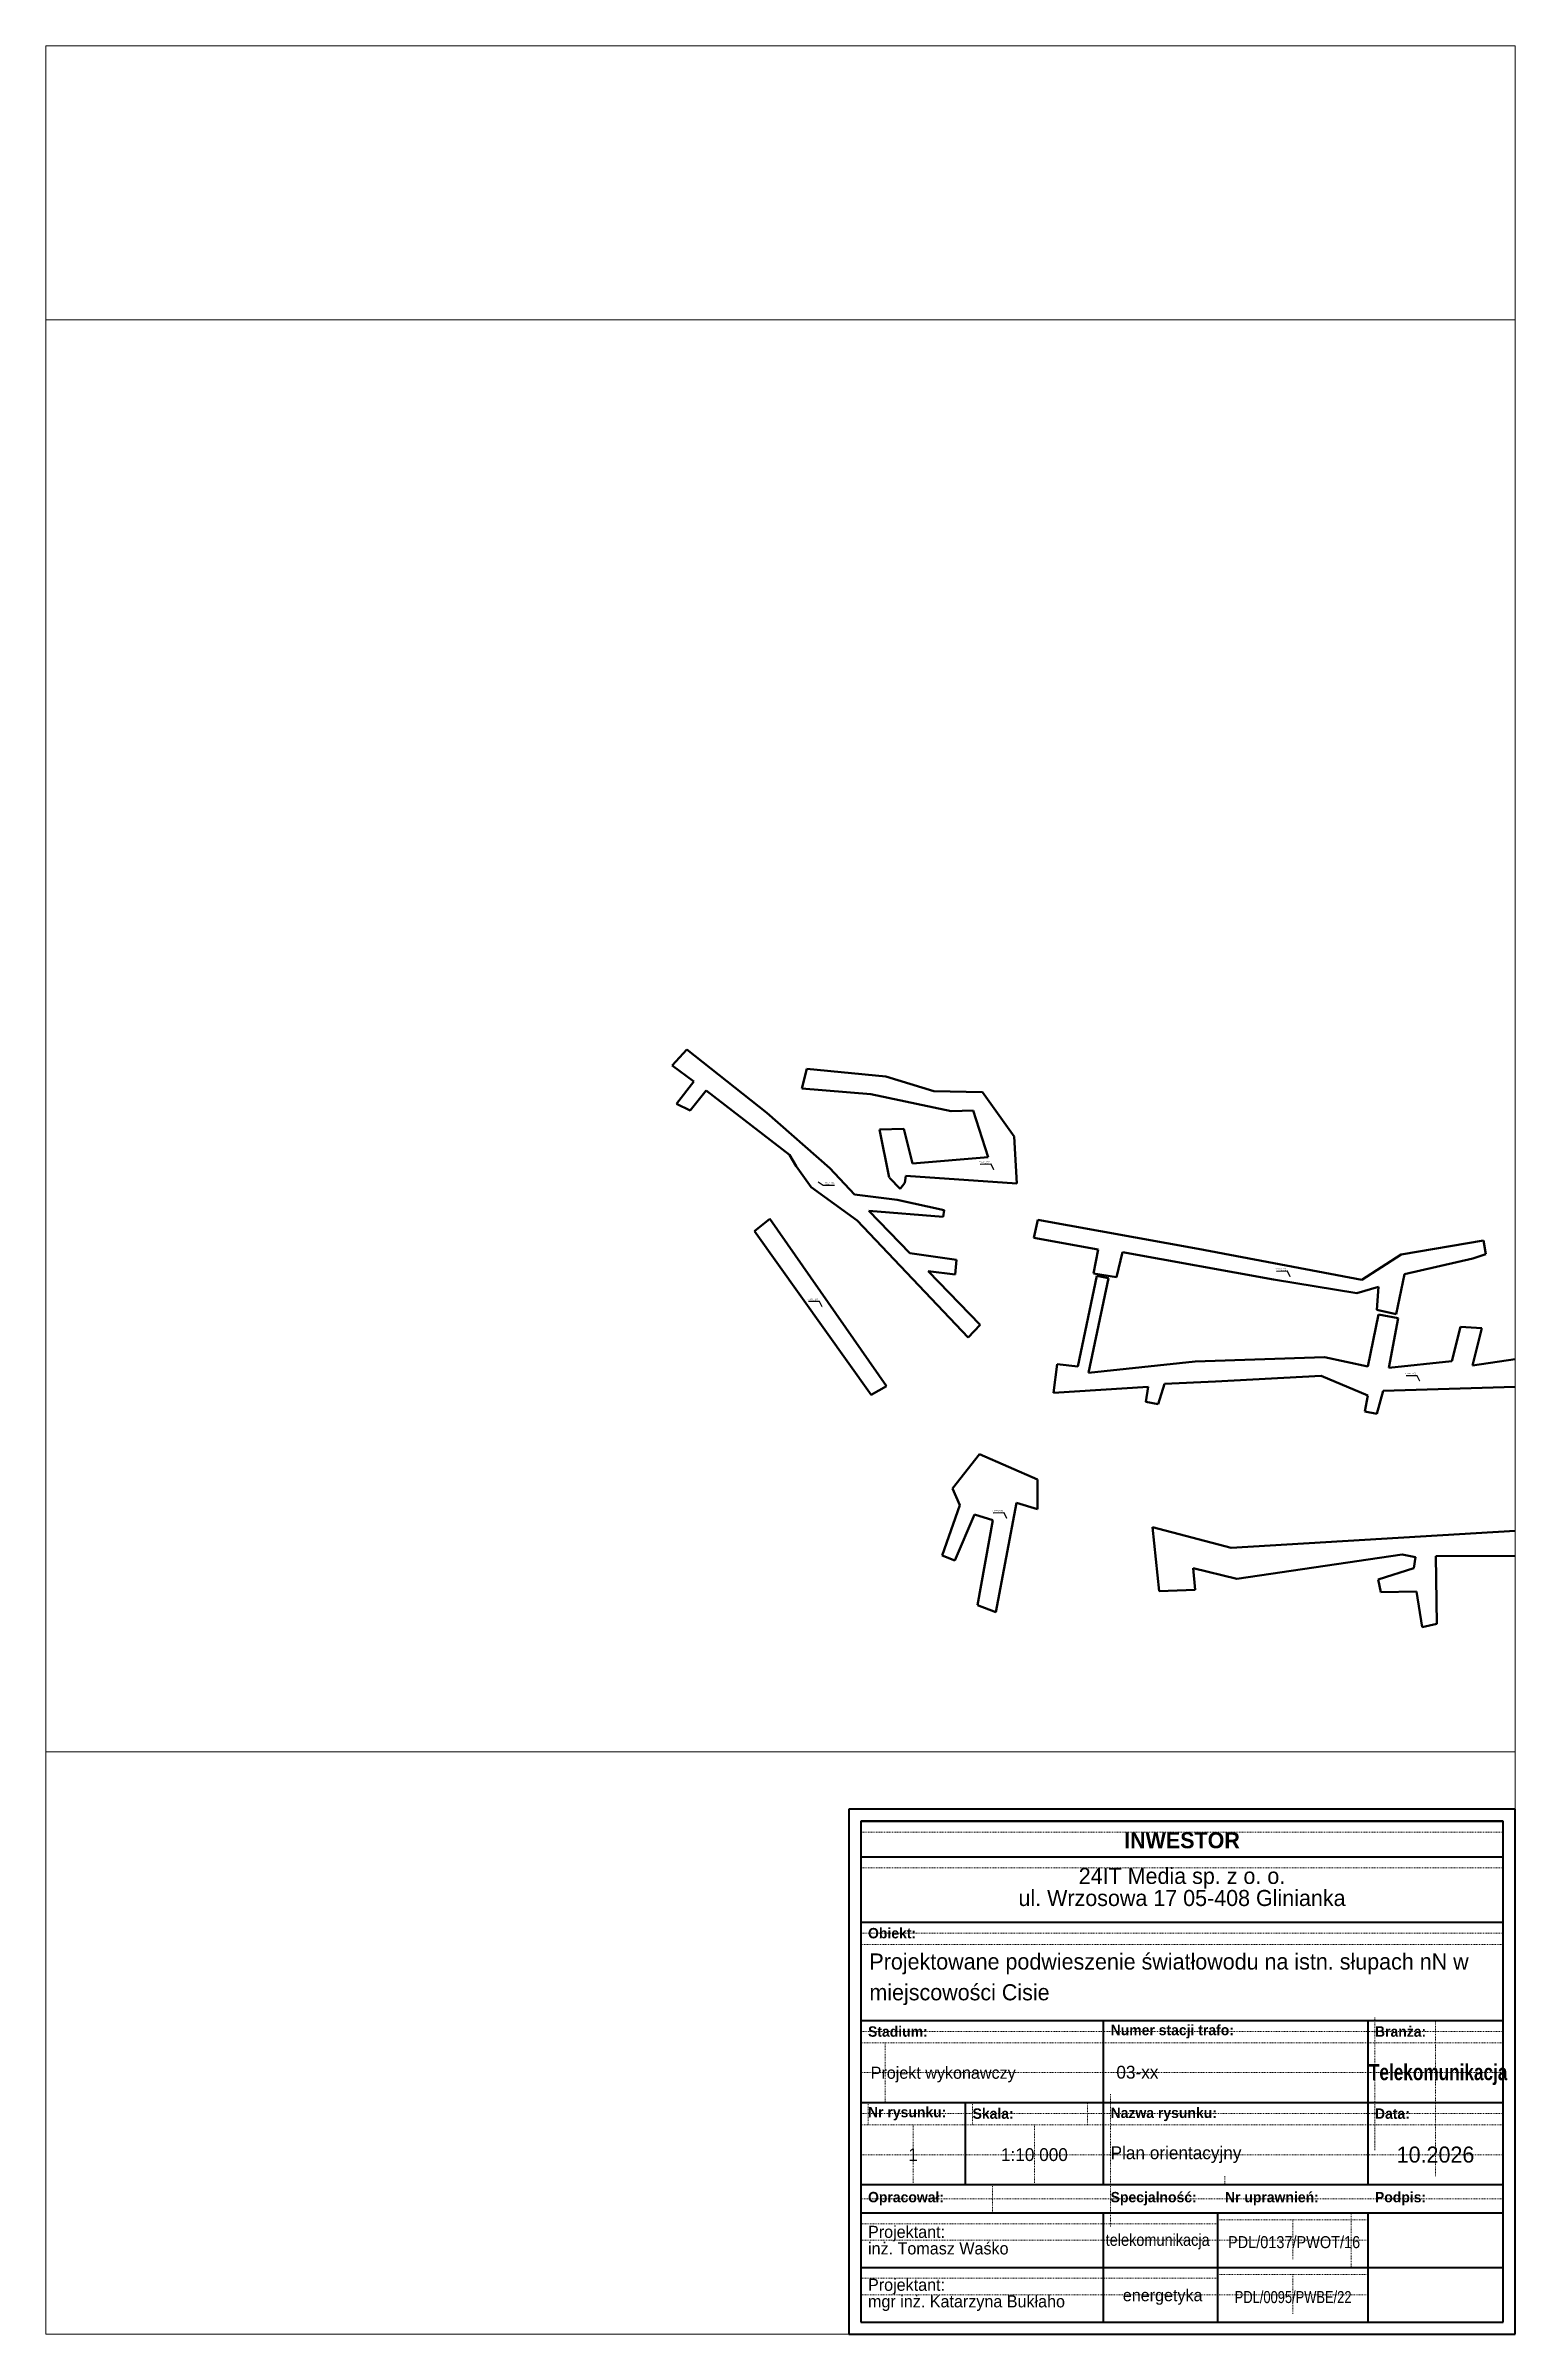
# Paper-space layout '1' of a CAD drawing. Header units: metres, sheet in millimetres. Extents: x 1 to 184, y 1 to 286.
# The model-space entities are those that its viewports show. They can reach past a viewport. Long polylines and large blocks are cut down to what shows.
import ezdxf
from ezdxf import colors
from ezdxf.entities.mleader import LeaderData, LeaderLine
from ezdxf.math import Vec2, Vec3

# ---------------------------------------------------------------- set-up
doc = ezdxf.new("R2010")
doc.units = ezdxf.units.M
doc.header["$MEASUREMENT"] = 0
doc.linetypes.add('DASHED', pattern=[19.05, 12.7, -6.35])
doc.linetypes.add('DGN Style 2', pattern=[0.005224, 0.003135, -0.00209])
doc.layers.get('0').update_dxf_attribs({"lineweight": 18})
doc.layers.add('!trafo', color=6, linetype='DASHED', lineweight=50)
doc.layers.add('@Tabelka', color=7, linetype='Continuous', lineweight=13)
doc.layers.add('@KonstrTabelki', color=253, linetype='DGN Style 2', lineweight=0, plot=False)
doc.layers.add('_mm trafo', color=3, linetype='Continuous', plot=False)
doc.styles.add('BardzoMale-PrawaGora', font='arial.ttf', dxfattribs={"height": 0.0025})
doc.styles.get("Standard").update_dxf_attribs({"font": ''})
doc.styles.get('Standard').set_extended_font_data('Lato Light')
picture_1 = doc.add_image_def('image1.png', size_in_pixel=(5547, 3763))

# ---------------------------------------------------------------- blocks, each defined once
blk = doc.blocks.new('tabelka')
at = {"layer": '@KonstrTabelki', "lineweight": 0}
for p, q in [((-1.5, 62.52), (-81.5, 62.52)), ((-1.5, 58.08), (-81.5, 58.08)), ((-1.5, 49.94), (-81.5, 49.94)), ((-81.5, 48.55), (-1.5, 48.55)), ((-1.5, 37.69), (-81.5, 37.69)), ((-17.47, 39.44), (-17.47, 22.94)), ((-9.93, 19.68), (-9.93, 39.08)), ((-81.5, 36.3), (-1.5, 36.3)), ((-78.46, 36.3), (-78.46, 28.86)), ((-81.5, 32.58), (-1.5, 32.58)), ((-80.6, 28.86), (-80.6, 26.08)), ((-67.58, 28.86), (-67.58, 26.08)), ((-53.27, 26.08), (-53.27, 28.86)), ((-50.39, 29.9), (-50.39, 18.64)), ((-17.47, 28.86), (-17.47, 22.94)), ((-9.93, 19.68), (-9.93, 28.86)), ((-1.5, 27.47), (-81.5, 27.47)), ((-81.5, 26.08), (-1.5, 26.08)), ((-74.99, 18.64), (-74.99, 26.08)), ((-59.88, 18.64), (-59.88, 26.08)), ((-1.5, 27.47), (-18.36, 27.47)), ((-1.5, 22.36), (-81.5, 22.36)), ((-1.5, 22.36), (-18.36, 22.36)), ((-65.11, 18.64), (-65.11, 15.11)), ((-50.39, 18.64), (-50.39, 13.41)), ((-36.15, 19.68), (-36.15, 18.64)), ((-81.5, 16.88), (-1.5, 16.88)), ((-20.43, 15.11), (-20.43, 8.31)), ((-37.05, 13.77), (-81.5, 13.77)), ((-37.05, 11.71), (-81.5, 11.71)), ((-37.05, 14.25), (-18.36, 14.25)), ((-18.36, 11.71), (-37.05, 11.71)), ((-27.71, 14.25), (-27.71, 9.31)), ((-37.05, 6.97), (-81.5, 6.97)), ((-37.05, 7.44), (-18.36, 7.44)), ((-27.71, 7.44), (-27.71, 2.5)), ((-37.05, 4.9), (-81.5, 4.9)), ((-18.36, 4.9), (-37.05, 4.9))]:
    blk.add_line(p, q, dxfattribs=at)
at = {"layer": '@KonstrTabelki'}
for points in [[(-51.29, 28.86), (-51.29, 39.08)], [(-51.29, 18.64), (-51.29, 28.86)]]:
    blk.add_lwpolyline(points, dxfattribs=at)
at = {"layer": '@Tabelka', "lineweight": 40}
for p, q in [((0, 65.41), (-83, 65.41)), ((-83, 65.41), (-83, 0)), ((-81.5, 63.91), (-1.5, 63.91)), ((-1.5, 63.91), (-81.5, 63.91)), ((-81.5, 63.91), (-81.5, 1.5)), ((-1.5, 1.5), (-1.5, 63.91)), ((0, 0), (0, 65.41)), ((-81.5, 59.47), (-1.5, 59.47)), ((-81.5, 51.33), (-1.5, 51.33)), ((-81.5, 39.08), (-1.5, 39.08)), ((-81.5, 39.08), (-18.36, 39.08)), ((-51.29, 28.86), (-51.29, 39.08)), ((-18.36, 39.08), (-18.36, 28.86)), ((-51.29, 28.86), (-51.29, 35.67)), ((-81.5, 28.86), (-18.36, 28.86)), ((-68.48, 18.64), (-68.48, 28.86)), ((-51.29, 18.64), (-51.29, 28.86)), ((-18.36, 28.86), (-1.5, 28.86)), ((-18.36, 28.86), (-18.36, 18.64)), ((-51.29, 18.64), (-51.29, 25.45)), ((-18.36, 25.45), (-18.36, 18.64)), ((-81.5, 18.64), (-1.5, 18.64)), ((-81.5, 18.64), (-1.5, 18.64)), ((-81.5, 15.11), (-1.5, 15.11)), ((-51.29, 1.5), (-51.29, 15.11)), ((-37.05, 1.5), (-37.05, 15.11)), ((-18.36, 15.11), (-18.36, 1.5)), ((-81.5, 8.31), (-1.5, 8.31)), ((-81.5, 8.31), (-1.5, 8.31)), ((-81.5, 1.5), (-1.5, 1.5)), ((-83, 0), (0, 0))]:
    blk.add_line(p, q, dxfattribs=at)
at = {"color": 18, "true_color": 0x000000, "insert": (-80.43, 47.42), "char_height": 2, "width": 76.9558, "attachment_point": 1, "line_spacing_factor": 0.825, "style": 'BardzoMale-PrawaGora'}
blk.add_mtext('\\pxsm1.15,ql;{\\fLato Light|b0|i0|c238|p34;\\C256;Projektowane podwieszenie światłowodu na istn. słupach nN w miejscowości Cisie}', dxfattribs=at)
at = {"color": 1, "insert": (-49.67, 32.62, 1), "char_height": 1.6, "width": 26.3577, "attachment_point": 4}
blk.add_mtext('{\\C18;\\c0;03-xx}', dxfattribs=at)
at = {"layer": '@Tabelka'}
for s, insert, char_height, attachment_point, line_spacing_factor in [('{\\fLato Light|b1|i0|c238|p34;INWESTOR}', (-41.5, 62.52), 2, 2, 0.825), ('24IT Media sp. z o. o.\\Pul. Wrzosowa 17 05-408 Glinianka', (-41.5, 58.08), 2, 2, 0.825), ('{\\fLato Light|b1|i0|c238|p34;Obiekt:}', (-80.6, 49.94), 1.3, 4, 0.946154), ('{\\fLato Light|b1|i0|c238|p34;Branża:}', (-17.47, 37.69), 1.3, 4, 0.946154), ('Projekt wykonawczy', (-80.27, 32.34), 1.5, 4, 0.825), ('{\\fLato Light|b1|i0|c238|p34;\\W0.8;Telekomunikacja}', (-9.6, 32.34), 2, 5, 0.76875), ('{\\fLato Light|b1|i0|c238|p34;Nr rysunku:}', (-80.6, 27.47), 1.3, 4, 0.946154), ('{\\fLato Light|b1|i0|c238|p34;Skala:}', (-67.58, 27.47), 1.3, 4, 0.946154), ('{\\fLato Light|b1|i0|c238|p34;Nazwa rysunku:}', (-50.39, 27.38), 1.3, 4, 0.946154), ('{\\fLato Light|b1|i0|c238|p34;Data:}', (-17.47, 27.47), 1.3, 4, 0.946154), ('10.2026', (-9.93, 22.36), 2, 5, 0.825), ('{\\fLato Light|b1|i0|c238|p34;Opracował:}', (-80.6, 16.88), 1.3, 4, 0.946154), ('{\\fLato Light|b1|i0|c238|p34;Specjalność:}', (-50.39, 16.88), 1.3, 4, 0.946154), ('{\\fLato Light|b1|i0|c238|p34;Nr uprawnień:}', (-36.15, 16.88), 1.3, 4, 0.946154), ('{\\fLato Light|b1|i0|c238|p34;Podpis:}', (-17.47, 16.88), 1.3, 4, 0.946154)]:
    blk.add_mtext(s, dxfattribs=dict(at, insert=insert, char_height=char_height, attachment_point=attachment_point, line_spacing_factor=line_spacing_factor))
for s, insert, char_height, width, attachment_point, line_spacing_factor in [('{\\fLato Light|b1|i0|c238|p34;Stadium:}', (-80.6, 37.69), 1.3, 8.6456, 4, 0.946154), ('{\\fLato Light|b1|i0|c238|p34;Numer stacji trafo:}', (-50.39, 37.69), 1.3, 16.1141, 4, 0.946154), ('Projektant:\\Pinż. Tomasz Waśko', (-80.6, 11.71), 1.5, 27.9275, 4, 0.825), ('{\\W0.9;telekomunikacja}', (-44.53, 11.53), 1.5, 22.915, 5, 0.825), ('{\\W0.9;PDL/0137/PWOT/16}', (-27.54, 11.46), 1.5, 22.915, 5, 0.825), ('Projektant:\\Pmgr inż. Katarzyna Bukłaho', (-80.6, 4.9), 1.5, 27.9275, 4, 0.825), ('energetyka', (-43.91, 4.64), 1.5, 22.915, 5, 0.825), ('{\\W0.8;PDL/0095/PWBE/22}', (-27.66, 4.62), 1.5, 22.915, 5, 0.825)]:
    blk.add_mtext(s, dxfattribs=dict(at, insert=insert, char_height=char_height, width=width, attachment_point=attachment_point, line_spacing_factor=line_spacing_factor))

msp = doc.modelspace()

# ---------------------------------------------------------------- linework, layer by layer
at = {"layer": '!trafo'}
for points in [[(7524845.19063, 5788091.56041), (7524874.27175, 5788123.0086), (7525033.76147, 5787996.85139), (7525159.49675, 5787886.72754), (7525208.62549, 5787834.41889), (7525293.32232, 5787823.93932), (7525387.20185, 5787802.8428), (7525385.3559, 5787789.65747), (7525236.88912, 5787801.52426), (7525318.42718, 5787717.74469), (7525411.67382, 5787704.24292), (7525408.7203, 5787674.70779), (7525355.13513, 5787681.45867), (7525458.93003, 5787574.71026), (7525434.87999, 5787549.39444), (7525213.72909, 5787782.4385), (7525122.22292, 5787849.15626), (7525091.89667, 5787890.82189), (7525078.97505, 5787913.50066), (7524912.84164, 5788041.88218), (7524881.03204, 5788001.66693), (7524854.00212, 5788015.01708), (7524888.11915, 5788059.84719)], [(7525008.97077, 5787761.39666), (7525039.94753, 5787785.87829), (7525271.95655, 5787452.15766), (7525241.57756, 5787434.85851)], [(7525573.4614, 5787783.72215), (7525566.02086, 5787748.05229), (7525693.91854, 5787724.84611), (7525684.86, 5787676.784), (7525730.622, 5787669.737), (7525742.185, 5787719.349), (7526043.066, 5787665.24843), (7526209.43187, 5787637.8724), (7526252.66779, 5787650.64749), (7526249.1197, 5787604.31574), (7526287.92629, 5787596.02212), (7526304.13806, 5787675.68235), (7526440.47434, 5787706.53602), (7526466.722, 5787715.716), (7526462.00351, 5787742.96625), (7526297.45062, 5787715.01336), (7526219.12978, 5787664.118), (7525893.13, 5787725.99)], [(7525815.72212, 5787043.95594), (7525887.16114, 5787046.90188), (7525883.11061, 5787090.10756), (7525970.19706, 5787068.50472), (7526299.95499, 5787117.0724), (7526326.53166, 5787111.71586), (7526323.27242, 5787089.79732), (7526251.90683, 5787066.88781), (7526257.2165, 5787042.29537), (7526328.46362, 5787043.19852), (7526339.5393, 5786972.52516), (7526369.07443, 5786978.59041), (7526366.96478, 5787113.60817), (7526585.20291, 5787115.08584), (7526616.93208, 5786928.08626), (7526679.04025, 5786936.18732), (7526635.15948, 5787214.32389), (7526904.13272, 5787246.47671), (7526896.99152, 5787286.3443), (7526563.959, 5787275.57972), (7526563.70584, 5787166.21336), (7525958.82631, 5787130.43366), (7525802.20572, 5787171.61407)]]:
    msp.add_lwpolyline(points, close=True, dxfattribs=at)
for points in [[(7525278.03668, 5787867.70074), (7525299.48376, 5787845.81104), (7525309.07821, 5787857.88981), (7525310.52035, 5787871.79621), (7525531.80393, 5787856.50988), (7525526.31883, 5787950.17845), (7525463.45119, 5788037.93999), (7525366.40719, 5788040.04964), (7525270.76082, 5788069.30695), (7525113.38075, 5788084.49644), (7525103.67635, 5788045.25691), (7525240.80375, 5788034.5768), (7525401.0807, 5788000.17549), (7525445.0825, 5788001.80551), (7525474.4966, 5787908.61658), (7525323.978, 5787895.998), (7525306.77759, 5787965.33038), (7525258.1567, 5787963.68222), (7525277.7163, 5787868.08241)], [(7526596.63742, 5787516.96451), (7526439.85348, 5787493.94808), (7526458.11699, 5787567.93872), (7526415.95988, 5787570.37575), (7526398.83641, 5787502.11256), (7526273.08003, 5787488.73209), (7526291.8032, 5787587.62204), (7526252.51092, 5787595.53324), (7526231.4144, 5787491.63286), (7526145.18236, 5787510.35602), (7525887.01365, 5787501.39), (7525674.99359, 5787478.97494), (7525714.37816, 5787667.7262), (7525691.05661, 5787672.52777), (7525653.41096, 5787491.59753), (7525612.58149, 5787496.45818), (7525604.81434, 5787438.85406), (7525793.74962, 5787451.01862), (7525788.65362, 5787421.13162), (7525813.52, 5787416.84), (7525825.86566, 5787457.29519), (7525927.9564, 5787461.62529), (7526138.4997, 5787473.01742), (7526231.48465, 5787434.01102), (7526225.30107, 5787402.27466), (7526248.99345, 5787397.53619), (7526261.90307, 5787443.28071), (7526631.8339, 5787453.91633)]]:
    msp.add_lwpolyline(points, dxfattribs=at)
at = {"layer": '!trafo', "color": 6}
msp.add_lwpolyline([(7525383.04299, 5787115.33525), (7525408.35444, 5787104.95107), (7525447.59397, 5787196.93191), (7525483.87999, 5787185.11786), (7525453.501, 5787016.34567), (7525489.78702, 5787002.42197), (7525531.55814, 5787220.13809), (7525572.90732, 5787207.05825), (7525572.90732, 5787266.55044), (7525457.7203, 5787317.1821), (7525403.7132, 5787248.82936), (7525418.05884, 5787215.49685)], close=True, dxfattribs=at)

# ---------------------------------------------------------------- pictures from other files: only their frames are drawn
image = msp.add_image(picture_1, insert=(7523184.3053, 5784887.6493), size_in_units=(6912.7579, 4689.50928))
image.dxf.flags = 7

# ---------------------------------------------------------------- next in the draw order: leaders
at = {"layer": '_mm trafo', "color": 3}
ml = msp.add_multileader_mtext('Standard', dxfattribs=at)
ml.set_content('STACJA TRAFO\\P03-0664', color=3)
ml.set_leader_properties()
ml.build(insert=Vec2(0, 0))
ml.multileader.update_dxf_attribs({"has_text_frame": 1, "text_left_attachment_type": 5, "text_right_attachment_type": 5, "dogleg_length": 1, "arrow_head_size": 1.5})
ctx = ml.context
ctx.base_point, ctx.char_height, ctx.arrow_head_size, ctx.plane_origin, ctx.plane_x_axis, ctx.plane_y_axis = Vec3(7525147.35121, 5787852.81363), 2, 1.5, Vec3(7525138.21819, 5787829.47741), Vec3(0.9998914966, 0.0147307535), Vec3(-0.0147307535, 0.9998914966)
ctx.left_attachment, ctx.right_attachment, ctx.attachment_type = 5, 5, 2
notes = []
notes.append((ctx, [(0, (1, 1, 0), (7525146.35132, 5787852.7989), (0.9998914966, 0.0147307535), 1, [(0, [(7525134.98098, 5787860.28541)], 0, [])])]))
ctx.mtext.insert, ctx.mtext.text_direction, ctx.mtext.rotation, ctx.mtext.flow_direction = Vec3(7525149.26587, 5787858.62102), Vec3(0.9998914966, 0.0147307535), 0.0147312863, 5
ctx.mtext.has_bg_fill, ctx.mtext.bg_color, ctx.mtext.bg_scale_factor, ctx.mtext.bg_transparency, ctx.mtext.use_window_bg_color = 1, -1073741824, 1, 0, 1
ml = msp.add_multileader_mtext('Standard', dxfattribs=at)
ml.set_content('STACJA TRAFO\\P03-1341', color=3)
ml.set_leader_properties()
ml.build(insert=Vec2(0, 0))
ml.multileader.update_dxf_attribs({"has_text_frame": 1, "text_left_attachment_type": 5, "text_right_attachment_type": 5, "dogleg_length": 1, "arrow_head_size": 1.5})
ctx = ml.context
ctx.base_point, ctx.char_height, ctx.arrow_head_size, ctx.plane_origin, ctx.plane_x_axis, ctx.plane_y_axis = Vec3(7525455.10914, 5787894.37083), 2, 1.5, Vec3(7525489.77131, 5787851.36453), Vec3(0.9998914966, 0.0147307535), Vec3(-0.0147307535, 0.9998914966)
ctx.left_attachment, ctx.right_attachment, ctx.text_align_type, ctx.attachment_type = 5, 5, 2, 2
notes.append((ctx, [(0, (1, 1, 0), (7525480.81167, 5787894.74949), (-0.9998914966, -0.0147307535), 1, [(0, [(7525486.53411, 5787882.17254)], 0, [])])]))
ctx.mtext.insert, ctx.mtext.text_direction, ctx.mtext.rotation, ctx.mtext.alignment, ctx.mtext.flow_direction = Vec3(7525477.72627, 5787900.52422), Vec3(0.9998914966, 0.0147307535), 0.0147312863, 3, 5
ctx.mtext.has_bg_fill, ctx.mtext.bg_color, ctx.mtext.bg_scale_factor, ctx.mtext.bg_transparency, ctx.mtext.use_window_bg_color = 1, -1073741824, 1, 0, 1
ml = msp.add_multileader_mtext('Standard', dxfattribs=at)
ml.set_content('STACJA TRAFO\\P03-0496', color=3)
ml.set_leader_properties()
ml.build(insert=Vec2(0, 0))
ml.multileader.update_dxf_attribs({"has_text_frame": 1, "text_left_attachment_type": 5, "text_right_attachment_type": 5, "dogleg_length": 1, "arrow_head_size": 1.5})
ctx = ml.context
ctx.base_point, ctx.char_height, ctx.arrow_head_size, ctx.plane_origin, ctx.plane_x_axis, ctx.plane_y_axis = Vec3(7526047.02328, 5787681.18576), 2, 1.5, Vec3(7526080.43327, 5787638.16102), Vec3(0.9998914966, 0.0147307535), Vec3(-0.0147307535, 0.9998914966)
ctx.left_attachment, ctx.right_attachment, ctx.text_align_type, ctx.attachment_type = 5, 5, 2, 2
notes.append((ctx, [(0, (1, 1, 0), (7526071.47363, 5787681.54598), (-0.9998914966, -0.0147307535), 1, [(0, [(7526077.19606, 5787668.96902)], 0, [])])]))
ctx.mtext.insert, ctx.mtext.text_direction, ctx.mtext.rotation, ctx.mtext.alignment, ctx.mtext.flow_direction = Vec3(7526068.38884, 5787687.27972), Vec3(0.9998914966, 0.0147307535), 0.0147312863, 3, 5
ctx.mtext.has_bg_fill, ctx.mtext.bg_color, ctx.mtext.bg_scale_factor, ctx.mtext.bg_transparency, ctx.mtext.use_window_bg_color = 1, -1073741824, 1, 0, 1
ml = msp.add_multileader_mtext('Standard', dxfattribs=at)
ml.set_content('STACJA TRAFO\\P03-0541', color=3)
ml.set_leader_properties()
ml.build(insert=Vec2(0, 0))
ml.multileader.update_dxf_attribs({"has_text_frame": 1, "text_left_attachment_type": 5, "text_right_attachment_type": 5, "dogleg_length": 1, "arrow_head_size": 1.5})
ctx = ml.context
ctx.base_point, ctx.char_height, ctx.arrow_head_size, ctx.plane_origin, ctx.plane_x_axis, ctx.plane_y_axis = Vec3(7525114.272, 5787621.0488), 2, 1.5, Vec3(7525147.68199, 5787578.02405), Vec3(0.9998914966, 0.0147307535), Vec3(-0.0147307535, 0.9998914966)
ctx.left_attachment, ctx.right_attachment, ctx.text_align_type, ctx.attachment_type = 5, 5, 2, 2
notes.append((ctx, [(0, (1, 1, 0), (7525138.72235, 5787621.40901), (-0.9998914966, -0.0147307535), 1, [(0, [(7525144.44478, 5787608.83206)], 0, [])])]))
ctx.mtext.insert, ctx.mtext.text_direction, ctx.mtext.rotation, ctx.mtext.alignment, ctx.mtext.flow_direction = Vec3(7525135.63755, 5787627.14276), Vec3(0.9998914966, 0.0147307535), 0.0147312863, 3, 5
ctx.mtext.has_bg_fill, ctx.mtext.bg_color, ctx.mtext.bg_scale_factor, ctx.mtext.bg_transparency, ctx.mtext.use_window_bg_color = 1, -1073741824, 1, 0, 1
ml = msp.add_multileader_mtext('Standard', dxfattribs=at)
ml.set_content('STACJA TRAFO\\P03-1233', color=3)
ml.set_leader_properties()
ml.build(insert=Vec2(0, 0))
ml.multileader.update_dxf_attribs({"has_text_frame": 1, "text_left_attachment_type": 5, "text_right_attachment_type": 5, "dogleg_length": 1, "arrow_head_size": 1.5})
ctx = ml.context
ctx.base_point, ctx.char_height, ctx.arrow_head_size, ctx.plane_origin, ctx.plane_x_axis, ctx.plane_y_axis = Vec3(7526305.21455, 5787472.97747), 2, 1.5, Vec3(7526338.62454, 5787429.95272), Vec3(0.9998914966, 0.0147307535), Vec3(-0.0147307535, 0.9998914966)
ctx.left_attachment, ctx.right_attachment, ctx.text_align_type, ctx.attachment_type = 5, 5, 2, 2
notes.append((ctx, [(0, (1, 1, 0), (7526329.6649, 5787473.33768), (-0.9998914966, -0.0147307535), 1, [(0, [(7526335.38734, 5787460.76073)], 0, [])])]))
ctx.mtext.insert, ctx.mtext.text_direction, ctx.mtext.rotation, ctx.mtext.alignment, ctx.mtext.flow_direction = Vec3(7526326.58011, 5787479.07142), Vec3(0.9998914966, 0.0147307535), 0.0147312863, 3, 5
ctx.mtext.has_bg_fill, ctx.mtext.bg_color, ctx.mtext.bg_scale_factor, ctx.mtext.bg_transparency, ctx.mtext.use_window_bg_color = 1, -1073741824, 1, 0, 1
ml = msp.add_multileader_mtext('Standard', dxfattribs=at)
ml.set_content('STACJA TRAFO\\P03-1250', color=3)
ml.set_leader_properties()
ml.build(insert=Vec2(0, 0))
ml.multileader.update_dxf_attribs({"has_text_frame": 1, "text_left_attachment_type": 5, "text_right_attachment_type": 5, "dogleg_length": 1, "arrow_head_size": 1.5})
ctx = ml.context
ctx.base_point, ctx.char_height, ctx.arrow_head_size, ctx.plane_origin, ctx.plane_x_axis, ctx.plane_y_axis = Vec3(7525481.11413, 5787199.4587), 2, 1.5, Vec3(7525515.7763, 5787156.4524), Vec3(0.9998914966, 0.0147307535), Vec3(-0.0147307535, 0.9998914966)
ctx.left_attachment, ctx.right_attachment, ctx.text_align_type, ctx.attachment_type = 5, 5, 2, 2
notes.append((ctx, [(0, (1, 1, 0), (7525506.81666, 5787199.83736), (-0.9998914966, -0.0147307535), 1, [(0, [(7525512.53909, 5787187.26041)], 0, [])])]))
ctx.mtext.insert, ctx.mtext.text_direction, ctx.mtext.rotation, ctx.mtext.alignment, ctx.mtext.flow_direction = Vec3(7525503.73126, 5787205.61209), Vec3(0.9998914966, 0.0147307535), 0.0147312863, 3, 5
ctx.mtext.has_bg_fill, ctx.mtext.bg_color, ctx.mtext.bg_scale_factor, ctx.mtext.bg_transparency, ctx.mtext.use_window_bg_color = 1, -1073741824, 1, 0, 1
for ctx, leaders in notes:
    for number, flags, end, landing, length, lines in leaders:
        leader = LeaderData()
        leader.index, (leader.has_last_leader_line, leader.has_dogleg_vector, leader.attachment_direction) = number, flags
        leader.last_leader_point, leader.dogleg_vector, leader.dogleg_length = Vec3(end), Vec3(landing), length
        for number, points, colour, breaks in lines:
            line = LeaderLine()
            line.index, line.vertices, line.color, line.breaks = number, Vec3.list(points), colors.encode_raw_color(colour), breaks
            leader.lines.append(line)
        ctx.leaders.append(leader)

psp = doc.layouts.new('1')

# ---------------------------------------------------------------- linework, layer by layer
psp.add_lwpolyline([(1, 286), (184, 286), (184, 1), (1, 1)], close=True)

# ---------------------------------------------------------------- block references
psp.add_blockref('tabelka', (184, 1))

# ---------------------------------------------------------------- texts
at = {"char_height": 1.6}
for s, insert, width, attachment_point in [('1', (109.01, 23.36), 9.2791, 5), ('1:10 000', (124.12, 23.36), 9.2791, 5), ('Plan orientacyjny', (133.61, 23.36), 54.2776, 4)]:
    psp.add_mtext(s, dxfattribs=dict(at, insert=insert, width=width, attachment_point=attachment_point))

# ---------------------------------------------------------------- viewports
at = {"layer": '0', "view_target_point": (829635257.36457, 575601763.22742)}
psp.add_viewport(center=(92.5, 179.77), size=(183, 212.447), view_center_point=(-822110196.35781, -569813339.58199), view_height=3399.15434, dxfattribs=at)

doc.saveas('drawing.dxf')
